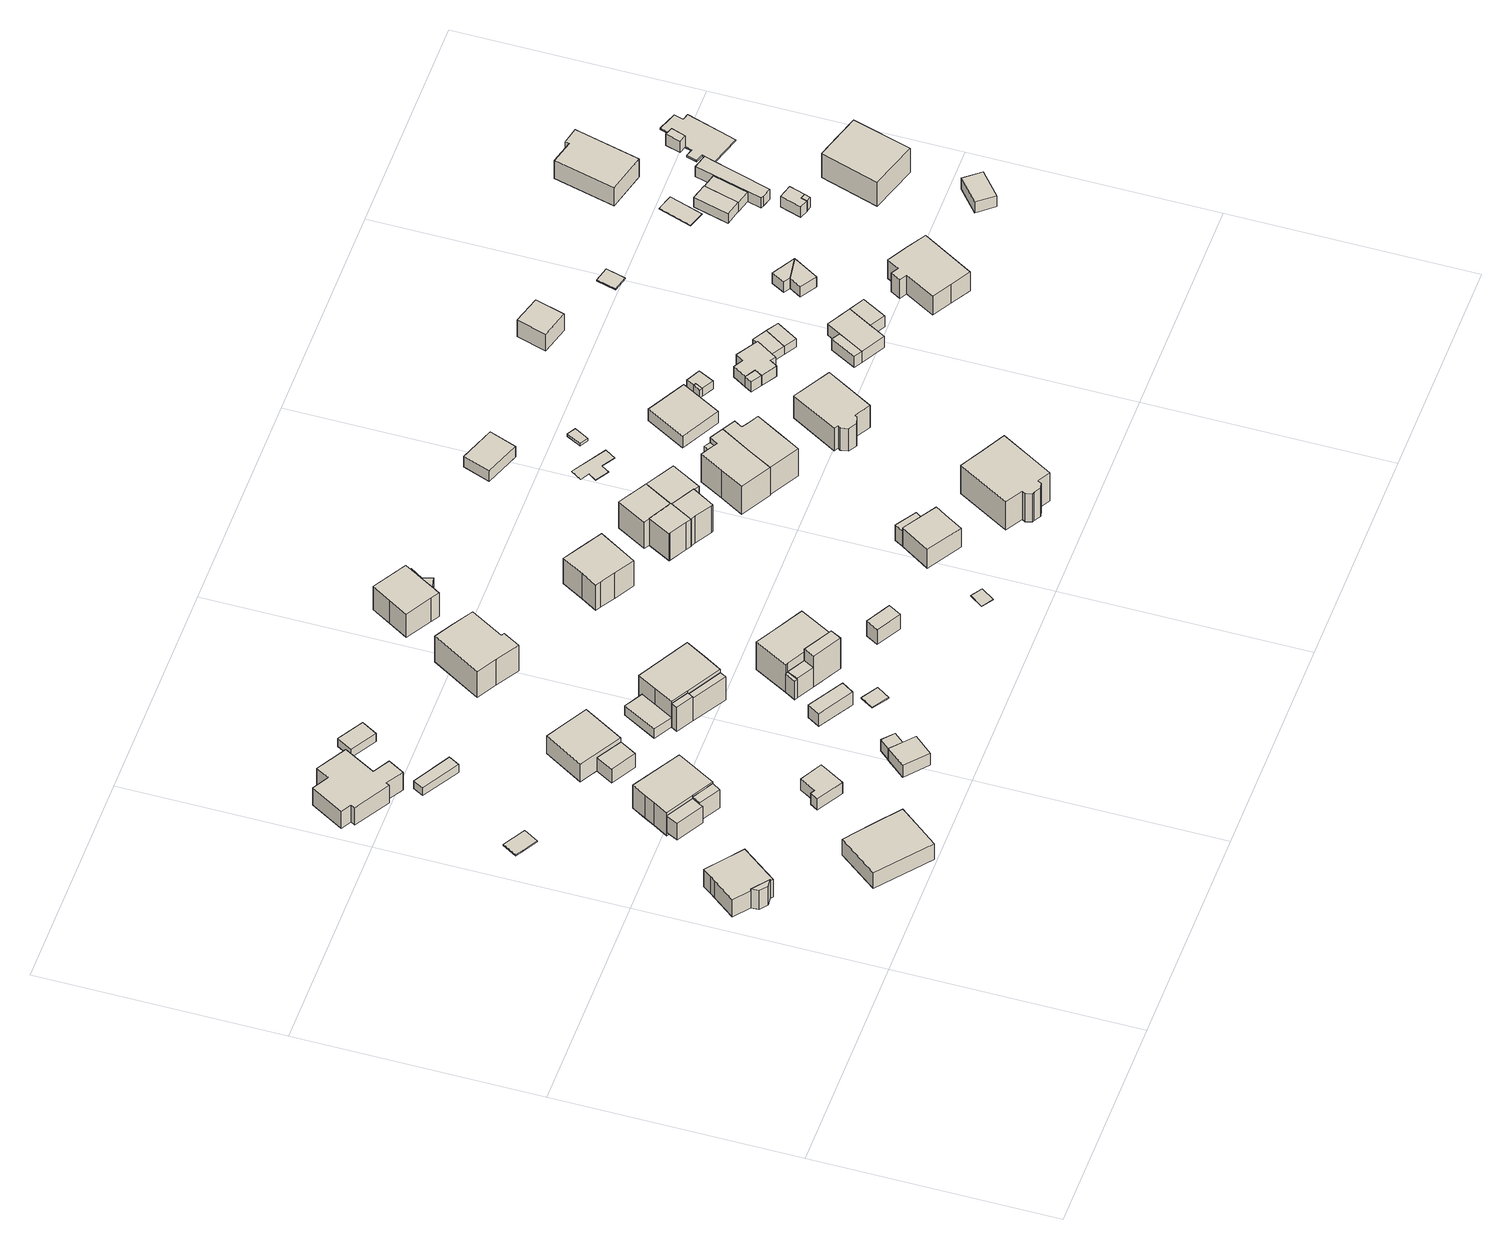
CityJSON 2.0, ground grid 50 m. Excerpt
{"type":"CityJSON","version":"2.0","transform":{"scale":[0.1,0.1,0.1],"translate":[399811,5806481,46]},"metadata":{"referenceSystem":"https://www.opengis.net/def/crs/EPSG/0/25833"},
"CityObjects":{
"building1":{"type":"Building","attributes":{"Gemeindeschluessel":"11000009","function":"31001_1010"},"address":[{"country":"Germany","locality":"Berlin","thoroughfareNumber":"15","thoroughfareName":"Otterstraße"}],"children":["building1-1","building1-2"]},
"building1-1":{"type":"BuildingPart","attributes":{"BezugspunktDach":"2200","measuredHeight":5.59,"storeysAboveGround":2},"parents":["building1"],"geometry":[{"type":"MultiSurface","lod":"1","boundaries":[[[0,1,2,3,4,5,6,7,8]],[[9,10,11,12,13,14,15,16,17]],[[9,17,8,7]],[[10,9,7,6]],[[11,10,6,5]],[[12,11,5,4]],[[13,12,4,3]],[[14,13,3,2]],[[14,2,18,19]],[[17,16,0,8]],[[15,19,18,1]],[[15,1,0,16]]]}]},
"building1-2":{"type":"BuildingPart","attributes":{"BezugspunktDach":"2200","measuredHeight":5.11,"storeysAboveGround":2},"parents":["building1"],"geometry":[{"type":"MultiSurface","lod":"1","boundaries":[[[20,21,22,23]],[[19,24,25,16]],[[18,1,15,19,16,15,1,0,26,23,22]],[[24,19,22,21]],[[25,24,21,20]],[[16,25,20,23]],[[19,15,1,18]],[[26,0,1,15,16]]]}]},
"building2":{"type":"Building","attributes":{"Gemeindeschluessel":"11000009","BezugspunktDach":"2200","function":"31001_1010","measuredHeight":5.03,"storeysAboveGround":1},"address":[{"country":"Germany","locality":"Berlin","thoroughfareNumber":"7","thoroughfareName":"Froschsteg"}],"geometry":[{"type":"Solid","lod":"1","boundaries":[[[[27,28,29,30,31]],[[32,33,34,35,36]],[[32,36,31,30]],[[33,32,30,29]],[[34,33,29,28]],[[35,34,28,27]],[[36,35,27,31]]]]}]},
"building3":{"type":"Building","attributes":{"Gemeindeschluessel":"11000009","BezugspunktDach":"2200","function":"31001_2000","measuredHeight":0.366,"storeysAboveGround":1},"address":[{"country":"Germany","locality":"Berlin","thoroughfareNumber":"12A (1)","thoroughfareName":"Otterstraße"}],"geometry":[{"type":"Solid","lod":"1","boundaries":[[[[37,38,39,40,41]],[[42,43,44,45,46]],[[42,46,41,40]],[[43,42,40,39]],[[44,43,39,38]],[[45,44,38,37]],[[46,45,37,41]]]]}]},
"building4":{"type":"Building","attributes":{"Gemeindeschluessel":"11000009","BezugspunktDach":"2200","function":"51009_1610","measuredHeight":4.56,"storeysAboveGround":0},"address":[{"country":"Germany","locality":"Berlin"}],"geometry":[{"type":"Solid","lod":"1","boundaries":[[[[47,48,49,50,51]],[[52,53,54,55,56]],[[52,56,51,50]],[[53,52,50,49]],[[54,53,49,48]],[[55,54,48,47]],[[56,55,47,51]]]]}]},
"building5":{"type":"Building","attributes":{"Gemeindeschluessel":"11000009","BezugspunktDach":"2200","function":"31001_2000","measuredHeight":5.19,"storeysAboveGround":1},"address":[{"country":"Germany","locality":"Berlin","thoroughfareNumber":"13 (1)","thoroughfareName":"Otterstraße"}],"geometry":[{"type":"Solid","lod":"1","boundaries":[[[[57,58,59,60,61]],[[53,62,63,64,54]],[[53,54,61,60]],[[62,53,60,59]],[[63,62,59,58]],[[64,63,58,57]],[[54,64,57,61]]]]}]},
"building6":{"type":"Building","attributes":{"Gemeindeschluessel":"11000009","BezugspunktDach":"2200","function":"31001_1010","measuredHeight":4.68,"storeysAboveGround":1},"address":[{"country":"Germany","locality":"Berlin","thoroughfareNumber":"8","thoroughfareName":"Otterstraße"}],"geometry":[{"type":"Solid","lod":"1","boundaries":[[[[65,66,67,68,69,70,71,72,73,74,75,76,77]],[[78,79,80,81,82,83,84,85,86,87,88,89,90]],[[78,90,77,76]],[[79,78,76,75]],[[80,79,75,74]],[[81,80,74,73]],[[82,81,73,72]],[[83,82,72,71]],[[84,83,71,70]],[[85,84,70,69]],[[86,85,69,68]],[[87,86,68,67]],[[88,87,67,66]],[[89,88,66,65]],[[90,89,65,77]]]]}]},
"building7":{"type":"Building","attributes":{"Gemeindeschluessel":"11000009","BezugspunktDach":"2200","function":"31001_1010","measuredHeight":6.68,"storeysAboveGround":1},"address":[{"country":"Germany","locality":"Berlin","thoroughfareNumber":"13","thoroughfareName":"Otterstraße"}],"geometry":[{"type":"Solid","lod":"1","boundaries":[[[[91,92,93,94,95,96,97,98,99]],[[100,101,102,103,104,105,106,107,108]],[[100,108,99,98]],[[101,100,98,97]],[[102,101,97,96]],[[103,102,96,95]],[[104,103,95,94]],[[105,104,94,93]],[[106,105,93,92]],[[107,106,92,91]],[[108,107,91,99]]]]}]},
"building8":{"type":"Building","attributes":{"Gemeindeschluessel":"11000009","BezugspunktDach":"2200","function":"31001_2000","measuredHeight":2.97,"storeysAboveGround":1},"address":[{"country":"Germany","locality":"Berlin","thoroughfareNumber":"7 (1)","thoroughfareName":"Froschsteg"}],"geometry":[{"type":"Solid","lod":"1","boundaries":[[[[109,110,111,112,113,114]],[[115,116,117,118,119,120]],[[115,120,114,113]],[[116,115,113,112]],[[117,116,112,111]],[[118,117,111,110]],[[119,118,110,109]],[[120,119,109,114]]]]}]},
"building9":{"type":"Building","attributes":{"Gemeindeschluessel":"11000009","BezugspunktDach":"2200","function":"31001_2000","measuredHeight":2.08,"storeysAboveGround":1},"address":[{"country":"Germany","locality":"Berlin","thoroughfareNumber":"8 (2)","thoroughfareName":"Otterstraße"}],"geometry":[{"type":"Solid","lod":"1","boundaries":[[[[121,122,123,124]],[[125,126,127,128]],[[125,128,124,123]],[[126,125,123,122]],[[127,126,122,121]],[[128,127,121,124]]]]}]},
"building10":{"type":"Building","attributes":{"Gemeindeschluessel":"11000009","function":"31001_1010"},"address":[{"country":"Germany","locality":"Berlin","thoroughfareNumber":"2","thoroughfareName":"Krötengasse"}],"children":["building10-1","building10-2"]},
"building10-1":{"type":"BuildingPart","attributes":{"BezugspunktDach":"2200","measuredHeight":5.6,"storeysAboveGround":1},"parents":["building10"],"geometry":[{"type":"MultiSurface","lod":"1","boundaries":[[[129,130,131,132]],[[133,134,135,136]],[[133,136,132,131]],[[134,133,131,130]],[[135,134,130,129]],[[136,137,138,139,129,132]],[[135,139,138,137]]]}]},
"building10-2":{"type":"BuildingPart","attributes":{"BezugspunktDach":"2200","measuredHeight":3.62,"storeysAboveGround":1},"parents":["building10"],"geometry":[{"type":"MultiSurface","lod":"1","boundaries":[[[140,139,138,141]],[[137,135,142,143]],[[137,143,141,138]],[[142,135,139,140]],[[143,142,140,141]],[[135,137,138,139,144]]]}]},
"building11":{"type":"Building","attributes":{"Gemeindeschluessel":"11000009","BezugspunktDach":"2200","function":"31001_2000","measuredHeight":3.11,"storeysAboveGround":1},"address":[{"country":"Germany","locality":"Berlin","thoroughfareNumber":"9 (1)","thoroughfareName":"Froschsteg"}],"geometry":[{"type":"Solid","lod":"1","boundaries":[[[[145,146,147,148,149]],[[150,151,152,153,154]],[[150,154,149,148]],[[151,150,148,147]],[[152,151,147,146]],[[153,152,146,145]],[[154,153,145,149]]]]}]},
"building12":{"type":"Building","attributes":{"Gemeindeschluessel":"11000009","BezugspunktDach":"2200","function":"31001_2000","measuredHeight":2.26,"storeysAboveGround":1},"address":[{"country":"Germany","locality":"Berlin","thoroughfareNumber":"6 (1)","thoroughfareName":"Otterstraße"}],"geometry":[{"type":"Solid","lod":"1","boundaries":[[[[155,156,157,158]],[[159,160,161,162]],[[159,162,158,157]],[[160,159,157,156]],[[161,160,156,155]],[[162,161,155,158]]]]}]},
"building13":{"type":"Building","attributes":{"Gemeindeschluessel":"11000009","BezugspunktDach":"2200","function":"31001_2000","measuredHeight":3.05,"storeysAboveGround":1},"address":[{"country":"Germany","locality":"Berlin","thoroughfareNumber":"9 (2)","thoroughfareName":"Froschsteg"}],"geometry":[{"type":"Solid","lod":"1","boundaries":[[[[147,163,164,148]],[[165,166,167,168]],[[165,168,148,164]],[[166,165,164,163]],[[167,166,163,147]],[[168,167,147,148]]]]}]},
"building14":{"type":"Building","attributes":{"Gemeindeschluessel":"11000009","BezugspunktDach":"2200","function":"51009_1610","measuredHeight":6.55,"storeysAboveGround":0},"address":[{"country":"Germany","locality":"Berlin"}],"geometry":[{"type":"Solid","lod":"1","boundaries":[[[[169,170,171,172]],[[173,174,175,176]],[[173,176,172,171]],[[174,173,171,170]],[[175,174,170,169]],[[176,175,169,172]]]]}]},
"building15":{"type":"Building","attributes":{"Gemeindeschluessel":"11000009","BezugspunktDach":"2200","function":"31001_2000","measuredHeight":2.5,"storeysAboveGround":1},"address":[{"country":"Germany","locality":"Berlin","thoroughfareNumber":"4 (1)","thoroughfareName":"Krötengasse"}],"geometry":[{"type":"Solid","lod":"1","boundaries":[[[[177,178,179,180]],[[181,182,183,184]],[[181,184,180,179]],[[182,181,179,178]],[[183,182,178,177]],[[184,183,177,180]]]]}]},
"building16":{"type":"Building","attributes":{"Gemeindeschluessel":"11000009","BezugspunktDach":"2200","function":"31001_2000","measuredHeight":3.63,"storeysAboveGround":1},"address":[{"country":"Germany","locality":"Berlin","thoroughfareNumber":"6 (1)","thoroughfareName":"Krötengasse"}],"geometry":[{"type":"Solid","lod":"1","boundaries":[[[[185,186,187,188]],[[189,190,191,192]],[[189,192,188,187]],[[190,189,187,186]],[[191,190,186,185]],[[192,191,185,188]]]]}]},
"building17":{"type":"Building","attributes":{"Gemeindeschluessel":"11000009","function":"31001_1010"},"address":[{"country":"Germany","locality":"Berlin","thoroughfareNumber":"4","thoroughfareName":"Krötengasse"}],"children":["building17-1","building17-2"]},
"building17-1":{"type":"BuildingPart","attributes":{"BezugspunktDach":"2200","measuredHeight":7.89,"storeysAboveGround":2},"parents":["building17"],"geometry":[{"type":"MultiSurface","lod":"1","boundaries":[[[193,194,195,196,197,198,199]],[[200,201,202,203,204,174,173]],[[200,173,199,198]],[[201,200,198,197]],[[202,201,197,196]],[[203,202,196,195]],[[204,203,195,194]],[[205,206,194,193]],[[173,174,193,199]],[[174,204,206,205]]]}]},
"building17-2":{"type":"BuildingPart","attributes":{"BezugspunktDach":"2200","measuredHeight":6.26,"storeysAboveGround":2},"parents":["building17"],"geometry":[{"type":"MultiSurface","lod":"1","boundaries":[[[207,206,205,208]],[[174,204,209,175]],[[174,175,208,205]],[[209,204,206,207]],[[175,209,207,208]],[[204,174,205,206,210]]]}]},
"building18":{"type":"Building","attributes":{"Gemeindeschluessel":"11000009","BezugspunktDach":"2200","function":"31001_2143","measuredHeight":0.158,"storeysAboveGround":1},"address":[{"country":"Germany","locality":"Berlin","thoroughfareNumber":"6 (2)","thoroughfareName":"Krötengasse"}],"geometry":[{"type":"Solid","lod":"1","boundaries":[[[[211,212,213,214]],[[215,216,217,218]],[[215,218,214,213]],[[216,215,213,212]],[[217,216,212,211]],[[218,217,211,214]]]]}]},
"building19":{"type":"Building","attributes":{"Gemeindeschluessel":"11000009","BezugspunktDach":"2200","function":"51009_1610","measuredHeight":4.98,"storeysAboveGround":0},"address":[{"country":"Germany","locality":"Berlin"}],"geometry":[{"type":"Solid","lod":"1","boundaries":[[[[219,220,221,222]],[[223,224,225,226]],[[223,226,222,221]],[[224,223,221,220]],[[225,224,220,219]],[[226,225,219,222]]]]}]},
"building20":{"type":"Building","attributes":{"Gemeindeschluessel":"11000009","BezugspunktDach":"2200","function":"51009_1610","measuredHeight":10.02,"storeysAboveGround":0},"address":[{"country":"Germany","locality":"Berlin"}],"geometry":[{"type":"Solid","lod":"1","boundaries":[[[[227,228,229,230]],[[231,232,233,234]],[[231,234,230,229]],[[232,231,229,228]],[[233,232,228,227]],[[234,233,227,230]]]]}]},
"building21":{"type":"Building","attributes":{"Gemeindeschluessel":"11000009","BezugspunktDach":"2200","function":"31001_1010","measuredHeight":8.37,"storeysAboveGround":1},"address":[{"country":"Germany","locality":"Berlin","thoroughfareNumber":"7","thoroughfareName":"Otterstraße"}],"geometry":[{"type":"Solid","lod":"1","boundaries":[[[[235,236,237,238,239,240,241,242]],[[243,244,245,246,247,248,249,250]],[[243,250,242,241]],[[244,243,241,240]],[[245,244,240,239]],[[246,245,239,238]],[[247,246,238,237]],[[248,247,237,236]],[[249,248,236,235]],[[250,249,235,242]]]]}]},
"building22":{"type":"Building","attributes":{"Gemeindeschluessel":"11000009","function":"31001_1010"},"address":[{"country":"Germany","locality":"Berlin","thoroughfareNumber":"6","thoroughfareName":"Krötengasse"}],"children":["building22-1","building22-2"]},
"building22-1":{"type":"BuildingPart","attributes":{"BezugspunktDach":"2200","measuredHeight":9.52,"storeysAboveGround":2},"parents":["building22"],"geometry":[{"type":"MultiSurface","lod":"1","boundaries":[[[251,252,253,254,255,256,257,258,259,260]],[[261,262,263,264,232,265,266,231,224,223]],[[261,223,260,259]],[[262,261,259,258]],[[263,262,258,257]],[[264,263,257,256]],[[232,264,256,255]],[[265,232,255,254]],[[266,265,254,253]],[[231,266,253,252]],[[267,268,252,251]],[[223,224,251,260]],[[224,231,268,267]]]}]},
"building22-2":{"type":"BuildingPart","attributes":{"BezugspunktDach":"2200","measuredHeight":5.27,"storeysAboveGround":2},"parents":["building22"],"geometry":[{"type":"Solid","lod":"1","boundaries":[[[[269,268,267,270]],[[224,231,234,225]],[[224,225,270,267]],[[234,231,268,269]],[[225,234,269,270]],[[231,224,267,268]]]]}]},
"building23":{"type":"Building","attributes":{"Gemeindeschluessel":"11000009","BezugspunktDach":"2200","function":"31001_1010","measuredHeight":3.96,"storeysAboveGround":1},"address":[{"country":"Germany","locality":"Berlin","thoroughfareNumber":"8","thoroughfareName":"Krötengasse"}],"geometry":[{"type":"Solid","lod":"1","boundaries":[[[[271,272,273,274]],[[275,276,277,278]],[[275,278,274,273]],[[276,275,273,272]],[[277,276,272,271]],[[278,277,271,274]]]]}]},
"building24":{"type":"Building","attributes":{"Gemeindeschluessel":"11000009","function":"31001_1010"},"address":[{"country":"Germany","locality":"Berlin","thoroughfareNumber":"5","thoroughfareName":"Otterstraße"}],"children":["building24-1","building24-2"]},
"building24-1":{"type":"BuildingPart","attributes":{"BezugspunktDach":"2200","measuredHeight":7.93,"storeysAboveGround":1},"parents":["building24"],"geometry":[{"type":"MultiSurface","lod":"1","boundaries":[[[279,280,281,282,283,284,285,286]],[[287,288,289,290,291,292,293,294]],[[287,294,286,285]],[[288,287,285,284]],[[289,288,284,283]],[[295,296,289,283,282]],[[297,295,290,282,281]],[[292,291,281,280]],[[293,292,280,279]],[[294,293,279,286]],[[290,289,296,295]],[[291,290,295,297]]]}]},
"building24-2":{"type":"BuildingPart","attributes":{"BezugspunktDach":"2200","measuredHeight":4.53,"storeysAboveGround":1},"parents":["building24"],"geometry":[{"type":"MultiSurface","lod":"1","boundaries":[[[298,299,300,301,296,297]],[[289,302,303,304,305,291]],[[302,289,296,301]],[[303,302,301,300]],[[304,303,300,299]],[[305,304,299,298]],[[291,305,298,297]],[[290,295,296,289]],[[291,297,295,290]]]}]},
"building25":{"type":"Building","attributes":{"Gemeindeschluessel":"11000009","BezugspunktDach":"2200","function":"31001_2000","measuredHeight":0.12,"storeysAboveGround":1},"address":[{"country":"Germany","locality":"Berlin","thoroughfareNumber":"10 (1)","thoroughfareName":"Krötengasse"}],"geometry":[{"type":"Solid","lod":"1","boundaries":[[[[306,307,308,309]],[[310,311,312,313]],[[310,313,309,308]],[[311,310,308,307]],[[312,311,307,306]],[[313,312,306,309]]]]}]},
"building26":{"type":"Building","attributes":{"Gemeindeschluessel":"11000009","BezugspunktDach":"2200","function":"31001_1010","measuredHeight":8.61,"storeysAboveGround":1},"address":[{"country":"Germany","locality":"Berlin","thoroughfareNumber":"3","thoroughfareName":"Krötengasse"}],"geometry":[{"type":"Solid","lod":"1","boundaries":[[[[314,315,316,317,318,319,320,321]],[[322,323,324,325,326,327,328,329]],[[322,329,321,320]],[[323,322,320,319]],[[324,323,319,318]],[[325,324,318,317]],[[326,325,317,316]],[[327,326,316,315]],[[328,327,315,314]],[[329,328,314,321]]]]}]},
"building27":{"type":"Building","attributes":{"Gemeindeschluessel":"11000009","function":"31001_1010"},"address":[{"country":"Germany","locality":"Berlin","thoroughfareNumber":"10","thoroughfareName":"Krötengasse"}],"children":["building27-1","building27-2"]},
"building27-1":{"type":"BuildingPart","attributes":{"BezugspunktDach":"2200","measuredHeight":6.09,"storeysAboveGround":1},"parents":["building27"],"geometry":[{"type":"MultiSurface","lod":"1","boundaries":[[[330,331,332,333,334]],[[335,336,337,338,339]],[[335,339,334,333]],[[336,340,341,342,335,333,332]],[[337,336,332,331]],[[338,337,331,330]],[[339,338,330,334]],[[335,342,341,340]]]}]},
"building27-2":{"type":"BuildingPart","attributes":{"BezugspunktDach":"2200","measuredHeight":4.1,"storeysAboveGround":1},"parents":["building27"],"geometry":[{"type":"MultiSurface","lod":"1","boundaries":[[[341,343,344,342]],[[345,346,340,335]],[[345,335,342,344]],[[346,345,344,343]],[[340,346,343,341]],[[335,340,341,342,347]]]}]},
"building28":{"type":"Building","attributes":{"Gemeindeschluessel":"11000009","function":"31001_1010"},"address":[{"country":"Germany","locality":"Berlin","thoroughfareNumber":"5","thoroughfareName":"Krötengasse"}],"children":["building28-1","building28-2"]},
"building28-1":{"type":"BuildingPart","attributes":{"BezugspunktDach":"2200","measuredHeight":7.86,"storeysAboveGround":2},"parents":["building28"],"geometry":[{"type":"Solid","lod":"1","boundaries":[[[[348,349,350,351,352]],[[353,354,355,356,357]],[[353,357,352,351]],[[354,353,351,350]],[[355,354,350,349]],[[357,356,348,352]],[[355,349,348,356]]]]}]},
"building28-2":{"type":"BuildingPart","attributes":{"BezugspunktDach":"2200","measuredHeight":7.91,"storeysAboveGround":2},"parents":["building28"],"geometry":[{"type":"MultiSurface","lod":"1","boundaries":[[[358,359,360,361,362,363]],[[356,355,364,365,366,367]],[[356,367,363,362]],[[349,348,356,362,361]],[[364,355,361,360]],[[365,364,360,359]],[[366,365,359,358]],[[367,366,358,363]],[[355,356,348,349]]]}]},
"building29":{"type":"Building","attributes":{"Gemeindeschluessel":"11000009","function":"31001_1010"},"address":[{"country":"Germany","locality":"Berlin","thoroughfareNumber":"7","thoroughfareName":"Krötengasse"}],"children":["building29-1","building29-2"]},
"building29-1":{"type":"BuildingPart","attributes":{"BezugspunktDach":"2200","measuredHeight":7.73,"storeysAboveGround":2},"parents":["building29"],"geometry":[{"type":"Solid","lod":"1","boundaries":[[[[368,369,370,350,371]],[[372,373,374,375,376]],[[372,376,371,350]],[[373,372,350,370]],[[374,373,370,369]],[[375,374,369,368]],[[368,371,376,375]]]]}]},
"building29-2":{"type":"BuildingPart","attributes":{"BezugspunktDach":"2200","measuredHeight":7.8,"storeysAboveGround":2},"parents":["building29"],"geometry":[{"type":"Solid","lod":"1","boundaries":[[[[377,378,379,380,381,360]],[[376,375,382,383,384,385]],[[376,385,360,381]],[[375,376,381,380],[375,368,371,376]],[[382,375,380,379]],[[383,382,379,378]],[[384,383,378,377]],[[385,384,377,360]],[[368,375,376,371]]]]}]},
"building30":{"type":"Building","attributes":{"Gemeindeschluessel":"11000009","BezugspunktDach":"2200","function":"31001_1010","measuredHeight":10.73,"storeysAboveGround":1},"address":[{"country":"Germany","locality":"Berlin","thoroughfareNumber":"12","thoroughfareName":"Krötengasse"}],"geometry":[{"type":"Solid","lod":"1","boundaries":[[[[386,387,388,389,390,391,392,393,394,395,396,397]],[[398,399,400,401,402,403,404,405,406,407,408,409]],[[398,409,397,396]],[[399,398,396,395]],[[400,399,395,394]],[[401,400,394,393]],[[402,401,393,392]],[[403,402,392,391]],[[404,403,391,390]],[[405,404,390,389]],[[406,405,389,388]],[[407,406,388,387]],[[408,407,387,386]],[[409,408,386,397]]]]}]},
"building31":{"type":"Building","attributes":{"Gemeindeschluessel":"11000009","BezugspunktDach":"2200","function":"31001_1010","measuredHeight":10.16,"storeysAboveGround":1},"address":[{"country":"Germany","locality":"Berlin","thoroughfareNumber":"9","thoroughfareName":"Krötengasse"}],"geometry":[{"type":"Solid","lod":"1","boundaries":[[[[410,411,412,413,414,415,416,417,418]],[[419,420,421,422,423,424,425,426,427]],[[419,427,418,417]],[[420,419,417,416]],[[421,420,416,415]],[[422,421,415,414]],[[423,422,414,413]],[[424,423,413,412]],[[425,424,412,411]],[[426,425,411,410]],[[427,426,410,418]]]]}]},
"building32":{"type":"Building","attributes":{"Gemeindeschluessel":"11000009","BezugspunktDach":"2200","function":"51009_1610","measuredHeight":5.08,"storeysAboveGround":0},"address":[{"country":"Germany","locality":"Berlin"}],"geometry":[{"type":"Solid","lod":"1","boundaries":[[[[428,429,430,431]],[[432,433,434,435]],[[432,435,431,430]],[[433,432,430,429]],[[434,433,429,428]],[[435,434,428,431]]]]}]},
"building33":{"type":"Building","attributes":{"Gemeindeschluessel":"11000009","BezugspunktDach":"2200","function":"31001_2000","measuredHeight":2.81,"storeysAboveGround":1},"address":[{"country":"Germany","locality":"Berlin","thoroughfareNumber":"16 (4)","thoroughfareName":"Brigittenweg"}],"geometry":[{"type":"Solid","lod":"1","boundaries":[[[[436,437,438,439]],[[440,441,442,443]],[[440,443,439,438]],[[441,440,438,437]],[[442,441,437,436]],[[443,442,436,439]]]]}]},
"building34":{"type":"Building","attributes":{"Gemeindeschluessel":"11000009","BezugspunktDach":"2200","function":"31001_1010","measuredHeight":0.067,"storeysAboveGround":1},"address":[{"country":"Germany","locality":"Berlin","thoroughfareNumber":"5 (1)","thoroughfareName":"Krötengasse"}],"geometry":[{"type":"Solid","lod":"1","boundaries":[[[[444,445,446,447,448,449,450,451]],[[452,453,454,455,456,457,458,459]],[[452,459,451,450]],[[453,452,450,449]],[[454,453,449,448]],[[455,454,448,447]],[[456,455,447,446]],[[457,456,446,445]],[[458,457,445,444]],[[459,458,444,451]]]]}]},
"building35":{"type":"Building","attributes":{"Gemeindeschluessel":"11000009","BezugspunktDach":"2200","function":"31001_1010","measuredHeight":10.04,"storeysAboveGround":1},"address":[{"country":"Germany","locality":"Berlin","thoroughfareNumber":"9A","thoroughfareName":"Krötengasse"}],"geometry":[{"type":"Solid","lod":"1","boundaries":[[[[460,461,462,463,464,465,412,411,410]],[[466,467,468,469,470,471,472,473,474]],[[466,474,410,411]],[[467,466,411,412]],[[468,467,412,465]],[[469,468,465,464]],[[470,469,464,463]],[[471,470,463,462]],[[472,471,462,461]],[[473,472,461,460]],[[474,473,460,410]]]]}]},
"building36":{"type":"Building","attributes":{"Gemeindeschluessel":"11000009","BezugspunktDach":"2200","function":"51009_1610","measuredHeight":3,"storeysAboveGround":0},"address":[{"country":"Germany","locality":"Berlin"}],"geometry":[{"type":"Solid","lod":"1","boundaries":[[[[475,476,477,478]],[[479,480,481,482]],[[479,482,478,477]],[[480,479,477,476]],[[481,480,476,475]],[[482,481,475,478]]]]}]},
"building37":{"type":"Building","attributes":{"Gemeindeschluessel":"11000009","BezugspunktDach":"2200","function":"31001_2000","measuredHeight":0.699,"storeysAboveGround":1},"address":[{"country":"Germany","locality":"Berlin","thoroughfareNumber":"7 (1)","thoroughfareName":"Krötengasse"}],"geometry":[{"type":"Solid","lod":"1","boundaries":[[[[483,484,485,486]],[[487,488,489,490]],[[487,490,486,485]],[[488,487,485,484]],[[489,488,484,483]],[[490,489,483,486]]]]}]},
"building38":{"type":"Building","attributes":{"Gemeindeschluessel":"11000009","BezugspunktDach":"2200","function":"31001_1313","measuredHeight":3.68,"storeysAboveGround":1},"address":[{"country":"Germany","locality":"Berlin","thoroughfareNumber":"9A (1)","thoroughfareName":"Krötengasse"}],"geometry":[{"type":"Solid","lod":"1","boundaries":[[[[491,492,493,494]],[[495,496,497,498]],[[495,498,494,493]],[[496,495,493,492]],[[497,496,492,491]],[[498,497,491,494]]]]}]},
"building39":{"type":"Building","attributes":{"Gemeindeschluessel":"11000009","BezugspunktDach":"2200","function":"31001_1010","measuredHeight":7.32,"storeysAboveGround":1},"address":[{"country":"Germany","locality":"Berlin","thoroughfareNumber":"11","thoroughfareName":"Krötengasse"}],"geometry":[{"type":"Solid","lod":"1","boundaries":[[[[499,500,501,502,503,504,505,506,507,508,509,510]],[[511,512,513,514,515,516,517,518,519,520,521,522]],[[511,522,510,509]],[[512,511,509,508]],[[513,512,508,507]],[[514,513,507,506]],[[515,514,506,505]],[[516,515,505,504]],[[517,516,504,503]],[[518,517,503,502]],[[519,518,502,501]],[[520,519,501,500]],[[521,520,500,499]],[[522,521,499,510]]]]}]},
"building40":{"type":"Building","attributes":{"Gemeindeschluessel":"11000009","BezugspunktDach":"2200","function":"51009_1610","measuredHeight":2.11,"storeysAboveGround":0},"address":[{"country":"Germany","locality":"Berlin"}],"geometry":[{"type":"Solid","lod":"1","boundaries":[[[[523,524,525,526]],[[527,528,529,530]],[[527,530,526,525]],[[528,527,525,524]],[[529,528,524,523]],[[530,529,523,526]]]]}]},
"building41":{"type":"Building","attributes":{"Gemeindeschluessel":"11000009","BezugspunktDach":"2200","function":"31001_2723","measuredHeight":2.12,"storeysAboveGround":1},"address":[{"country":"Germany","locality":"Berlin","thoroughfareNumber":"9A (2)","thoroughfareName":"Krötengasse"}],"geometry":[{"type":"Solid","lod":"1","boundaries":[[[[531,532,533,525,524,523]],[[528,527,534,535,536,529]],[[528,529,523,524]],[[527,528,524,525]],[[534,527,525,533]],[[535,534,533,532]],[[536,535,532,531]],[[529,536,531,523]]]]}]},
"building42":{"type":"Building","attributes":{"Gemeindeschluessel":"11000009","BezugspunktDach":"2200","function":"51009_1610","measuredHeight":2.71,"storeysAboveGround":0},"address":[{"country":"Germany","locality":"Berlin"}],"geometry":[{"type":"Solid","lod":"1","boundaries":[[[[537,538,539,540]],[[541,542,543,544]],[[541,544,540,539]],[[542,541,539,538]],[[543,542,538,537]],[[544,543,537,540]]]]}]},
"building43":{"type":"Building","attributes":{"Gemeindeschluessel":"11000009","BezugspunktDach":"2200","function":"31001_1010","measuredHeight":3.4,"storeysAboveGround":1},"address":[{"country":"Germany","locality":"Berlin","thoroughfareNumber":"11 (1)","thoroughfareName":"Krötengasse"}],"geometry":[{"type":"Solid","lod":"1","boundaries":[[[[545,546,547,548,549,550,551,552,553,554,555]],[[556,557,558,559,560,561,562,563,543,542,541]],[[556,541,555,554]],[[557,556,554,553]],[[558,557,553,552]],[[559,558,552,551]],[[560,559,551,550]],[[561,560,550,549]],[[562,561,549,548]],[[563,562,548,547]],[[543,563,547,546]],[[542,543,546,545]],[[541,542,545,555]]]]}]},
"building44":{"type":"Building","attributes":{"Gemeindeschluessel":"11000009","BezugspunktDach":"2200","function":"51009_1610","measuredHeight":2.16,"storeysAboveGround":0},"address":[{"country":"Germany","locality":"Berlin"}],"geometry":[{"type":"Solid","lod":"1","boundaries":[[[[564,565,566,567,568]],[[559,569,570,571,560]],[[559,560,568,567]],[[569,559,567,566]],[[570,569,566,565]],[[571,570,565,564]],[[560,571,564,568]]]]}]},
"building45":{"type":"Building","attributes":{"Gemeindeschluessel":"11000009","BezugspunktDach":"2200","function":"31001_2000","measuredHeight":2.14,"storeysAboveGround":1},"address":[{"country":"Germany","locality":"Berlin","thoroughfareNumber":"11 (2)","thoroughfareName":"Krötengasse"}],"geometry":[{"type":"Solid","lod":"1","boundaries":[[[[572,573,565,564]],[[570,574,575,571]],[[570,571,564,565]],[[574,570,565,573]],[[575,574,573,572]],[[571,575,572,564]]]]}]},
"building46":{"type":"Building","attributes":{"Gemeindeschluessel":"11000009","BezugspunktDach":"2200","function":"31001_2000","measuredHeight":5.87,"storeysAboveGround":1},"address":[{"country":"Germany","locality":"Berlin","thoroughfareNumber":"20 (1)","thoroughfareName":"Brigittenweg"}],"geometry":[{"type":"Solid","lod":"1","boundaries":[[[[576,577,578,579]],[[580,581,582,583]],[[580,583,579,578]],[[581,580,578,577]],[[582,581,577,576]],[[583,582,576,579]]]]}]},
"building47":{"type":"Building","attributes":{"Gemeindeschluessel":"11000009","function":"31001_1010"},"address":[{"country":"Germany","locality":"Berlin","thoroughfareNumber":"13","thoroughfareName":"Krötengasse"}],"children":["building47-1","building47-2","building47-3"]},
"building47-1":{"type":"BuildingPart","attributes":{"BezugspunktDach":"2200","measuredHeight":3,"storeysAboveGround":1},"parents":["building47"],"geometry":[{"type":"MultiSurface","lod":"1","boundaries":[[[584,585,586,587]],[[588,589,590,591]],[[588,592,593,586]],[[589,588,586,585]],[[590,594,595,584]],[[591,590,584,587]],[[591,587,593,592]],[[589,585,595,594]]]}]},
"building47-2":{"type":"BuildingPart","attributes":{"BezugspunktDach":"2200","measuredHeight":3,"storeysAboveGround":1},"parents":["building47"],"geometry":[{"type":"Solid","lod":"1","boundaries":[[[[596,597,585,595]],[[589,598,599,594]],[[598,589,585,597]],[[599,598,597,596]],[[594,599,596,595]],[[589,594,595,585]]]]}]},
"building47-3":{"type":"BuildingPart","attributes":{"BezugspunktDach":"2200","measuredHeight":3,"storeysAboveGround":1},"parents":["building47"],"geometry":[{"type":"Solid","lod":"1","boundaries":[[[[587,593,600,601]],[[602,592,591,603]],[[602,603,601,600]],[[592,602,600,593]],[[603,591,587,601]],[[591,592,593,587]]]]}]},
"building48":{"type":"Building","attributes":{"Gemeindeschluessel":"11000009","BezugspunktDach":"2200","function":"31001_2000","measuredHeight":0.219,"storeysAboveGround":1},"address":[{"country":"Germany","locality":"Berlin","thoroughfareNumber":"22 (3)","thoroughfareName":"Brigittenweg"}],"geometry":[{"type":"Solid","lod":"1","boundaries":[[[[604,605,606,607]],[[608,609,610,611]],[[608,611,607,606]],[[609,608,606,605]],[[610,609,605,604]],[[611,610,604,607]]]]}]},
"building49":{"type":"Building","attributes":{"Gemeindeschluessel":"11000009","BezugspunktDach":"2200","function":"31001_1010","measuredHeight":5.78,"storeysAboveGround":1},"address":[{"country":"Germany","locality":"Berlin","thoroughfareNumber":"15","thoroughfareName":"Krötengasse"}],"geometry":[{"type":"Solid","lod":"1","boundaries":[[[[612,613,614,615,616,617,618,619,620,621]],[[622,623,624,625,626,627,628,629,630,631]],[[622,631,621,620]],[[623,622,620,619]],[[624,623,619,618]],[[625,624,618,617]],[[626,625,617,616]],[[627,626,616,615]],[[628,627,615,614]],[[629,628,614,613]],[[630,629,613,612]],[[631,630,612,621]]]]}]},
"building50":{"type":"Building","attributes":{"Gemeindeschluessel":"11000009","function":"31001_1312"},"address":[{"country":"Germany","locality":"Berlin","thoroughfareNumber":"13 (1)","thoroughfareName":"Krötengasse"}],"children":["building50-1","building50-2"]},
"building50-1":{"type":"BuildingPart","attributes":{"BezugspunktDach":"2200","measuredHeight":2.8,"storeysAboveGround":1},"parents":["building50"],"geometry":[{"type":"Solid","lod":"1","boundaries":[[[[632,633,634,635]],[[636,637,638,639]],[[636,639,635,634]],[[638,637,633,632]],[[639,638,632,635]],[[637,636,634,633]]]]}]},
"building50-2":{"type":"BuildingPart","attributes":{"BezugspunktDach":"2200","measuredHeight":2.84,"storeysAboveGround":1},"parents":["building50"],"geometry":[{"type":"MultiSurface","lod":"1","boundaries":[[[640,641,642,643]],[[644,637,636,645]],[[644,645,643,642]],[[637,644,642,641]],[[634,633,641,640]],[[645,636,640,643]],[[636,637,633,634]]]}]},
"building51":{"type":"Building","attributes":{"Gemeindeschluessel":"11000009","BezugspunktDach":"2200","function":"31001_2000","measuredHeight":0.087,"storeysAboveGround":1},"address":[{"country":"Germany","locality":"Berlin","thoroughfareNumber":"24 (1)","thoroughfareName":"Brigittenweg"}],"geometry":[{"type":"Solid","lod":"1","boundaries":[[[[646,647,648,649]],[[650,651,652,653]],[[650,653,649,648]],[[651,650,648,647]],[[652,651,647,646]],[[653,652,646,649]]]]}]},
"building52":{"type":"Building","attributes":{"Gemeindeschluessel":"11000009","BezugspunktDach":"2200","function":"51009_1610","measuredHeight":2.86,"storeysAboveGround":0},"address":[{"country":"Germany","locality":"Berlin"}],"geometry":[{"type":"Solid","lod":"1","boundaries":[[[[654,655,656,657]],[[658,659,660,661]],[[658,661,657,656]],[[659,658,656,655]],[[660,659,655,654]],[[661,660,654,657]]]]}]},
"building53":{"type":"Building","attributes":{"Gemeindeschluessel":"11000009","BezugspunktDach":"2200","function":"51009_1610","measuredHeight":2.71,"storeysAboveGround":0},"address":[{"country":"Germany","locality":"Berlin"}],"geometry":[{"type":"Solid","lod":"1","boundaries":[[[[662,663,664,665]],[[666,667,668,669]],[[666,669,665,664]],[[667,666,664,663]],[[668,667,663,662]],[[669,668,662,665]]]]}]},
"building54":{"type":"Building","attributes":{"Gemeindeschluessel":"11000009","BezugspunktDach":"2200","function":"31001_2000","measuredHeight":2.72,"storeysAboveGround":1},"address":[{"country":"Germany","locality":"Berlin","thoroughfareNumber":"40 (2)","thoroughfareName":"Blindschleichengang"}],"geometry":[{"type":"Solid","lod":"1","boundaries":[[[[665,664,663,670,671,672]],[[673,674,675,676,677,678]],[[673,678,672,671]],[[674,673,671,670]],[[675,674,670,663]],[[676,675,663,664]],[[677,676,664,665]],[[678,677,665,672]]]]}]},
"building55":{"type":"Building","attributes":{"Gemeindeschluessel":"11000009","BezugspunktDach":"2200","function":"31001_2143","measuredHeight":2.38,"storeysAboveGround":1},"address":[{"country":"Germany","locality":"Berlin","thoroughfareNumber":"24 (2)","thoroughfareName":"Brigittenweg"}],"geometry":[{"type":"Solid","lod":"1","boundaries":[[[[679,680,681,682]],[[683,684,685,686]],[[683,686,682,681]],[[684,683,681,680]],[[685,684,680,679]],[[686,685,679,682]]]]}]},
"building56":{"type":"Building","attributes":{"Gemeindeschluessel":"11000009","BezugspunktDach":"2200","function":"31001_2000","measuredHeight":2.87,"storeysAboveGround":1},"address":[{"country":"Germany","locality":"Berlin","thoroughfareNumber":"15 (1)","thoroughfareName":"Krötengasse"}],"geometry":[{"type":"Solid","lod":"1","boundaries":[[[[687,688,689,690]],[[691,692,693,694]],[[691,694,690,689]],[[692,691,689,688]],[[693,692,688,687]],[[694,693,687,690]]]]}]},
"building57":{"type":"Building","attributes":{"Gemeindeschluessel":"11000009","BezugspunktDach":"2200","function":"31001_2143","measuredHeight":2.76,"storeysAboveGround":1},"address":[{"country":"Germany","locality":"Berlin","thoroughfareNumber":"26 (2)","thoroughfareName":"Brigittenweg"}],"geometry":[{"type":"Solid","lod":"1","boundaries":[[[[695,696,697,698,699,700,701]],[[702,703,704,705,706,707,708]],[[702,708,701,700]],[[703,702,700,699]],[[704,703,699,698]],[[705,704,698,697]],[[706,705,697,696]],[[707,706,696,695]],[[708,707,695,701]]]]}]},
"building58":{"type":"Building","attributes":{"Gemeindeschluessel":"11000009","BezugspunktDach":"2200","function":"31001_1010","measuredHeight":4.82,"storeysAboveGround":1},"address":[{"country":"Germany","locality":"Berlin","thoroughfareNumber":"24","thoroughfareName":"Brigittenweg"}],"geometry":[{"type":"Solid","lod":"1","boundaries":[[[[709,710,711,712,713,714,715]],[[716,717,718,719,720,721,722]],[[716,722,715,714]],[[717,716,714,713]],[[718,717,713,712]],[[719,718,712,711]],[[720,719,711,710]],[[721,720,710,709]],[[722,721,709,715]]]]}]},
"building59":{"type":"Building","attributes":{"Gemeindeschluessel":"11000009","BezugspunktDach":"2200","function":"31001_1010","measuredHeight":9.07,"storeysAboveGround":1},"address":[{"country":"Germany","locality":"Berlin","thoroughfareNumber":"40","thoroughfareName":"Blindschleichengang"}],"geometry":[{"type":"Solid","lod":"1","boundaries":[[[[723,724,725,726,727]],[[728,729,730,731,732]],[[728,732,727,726]],[[729,728,726,725]],[[730,729,725,724]],[[731,730,724,723]],[[732,731,723,727]]]]}]},
"building60":{"type":"Building","attributes":{"Gemeindeschluessel":"11000009","BezugspunktDach":"2200","function":"51009_1610","measuredHeight":3,"storeysAboveGround":0},"address":[{"country":"Germany","locality":"Berlin"}],"geometry":[{"type":"Solid","lod":"1","boundaries":[[[[733,734,735,736]],[[737,738,739,740]],[[737,740,736,735]],[[738,737,735,734]],[[739,738,734,733]],[[740,739,733,736]]]]}]},
"building61":{"type":"Building","attributes":{"Gemeindeschluessel":"11000009","BezugspunktDach":"2200","function":"31001_1010","measuredHeight":0.236,"storeysAboveGround":1},"address":[{"country":"Germany","locality":"Berlin","thoroughfareNumber":"26","thoroughfareName":"Brigittenweg"}],"geometry":[{"type":"Solid","lod":"1","boundaries":[[[[741,742,743,744,745,746,747,748,749,750,751,752,753,754]],[[755,756,757,758,759,760,761,762,763,764,765,766,767,768]],[[755,768,754,753]],[[756,755,753,752]],[[757,756,752,751]],[[758,757,751,750]],[[759,758,750,749]],[[760,759,749,748]],[[761,760,748,747]],[[762,761,747,746]],[[763,762,746,745]],[[764,763,745,744]],[[765,764,744,743]],[[766,765,743,742]],[[767,766,742,741]],[[768,767,741,754]]]]}]}
},
"vertices":[
[60,287,58],[64,284,58],[100,256,58],[157,330,58],[121,358,58],[85,386,58],[72,368,58],[64,358,58],[28,312,58],[64,358,12],[72,368,12],[85,386,12],[121,358,12],[157,330,12],[100,256,12],[64,284,12],[60,287,12],[28,312,12],[95,260,58],[95,260,12],
[62,271,63],[77,258,63],[95,260,63],[60,287,63],[77,258,12],[62,271,12],[60,287,50],
[281,3,54],[346,85,54],[293,127,54],[239,168,54],[176,87,54],[239,168,12],[293,127,12],[346,85,12],[281,3,12],[176,87,12],
[62,727,22],[91,710,22],[109,740,22],[63,767,22],[45,737,22],[63,767,19],[109,740,19],[91,710,19],[62,727,19],[45,737,19],
[232,435,62],[235,442,62],[245,459,62],[189,491,62],[177,467,62],[189,491,17],[245,459,17],[235,442,17],[232,435,17],[177,467,17],
[278,417,66],[289,434,66],[267,447,66],[245,459,66],[235,442,66],[267,447,17],[289,434,17],[278,417,17],
[31,1051,68],[26,1042,68],[99,999,68],[103,1006,68],[138,985,68],[157,1018,68],[123,1038,68],[144,1075,68],[160,1103,68],[99,1139,68],[83,1112,68],[50,1131,68],[10,1063,68],[50,1131,21],[83,1112,21],[99,1139,21],[160,1103,21],[144,1075,21],[123,1038,21],[157,1018,21],[138,985,21],[103,1006,21],[99,999,21],[26,1042,21],[31,1051,21],[10,1063,21],
[245,459,70],[289,434,70],[306,464,70],[318,484,70],[335,514,70],[236,572,70],[219,542,70],[207,521,70],[189,491,70],[207,521,8],[219,542,8],[236,572,8],[335,514,8],[318,484,8],[306,464,8],[289,434,8],[245,459,8],[189,491,8],
[384,214,45],[414,265,45],[368,290,45],[349,256,45],[340,261,45],[330,245,45],[340,261,15],[349,256,15],[368,290,15],[414,265,15],[384,214,15],[330,245,15],
[211,901,42],[224,923,42],[147,967,42],[135,946,42],[147,967,21],[224,923,21],[211,901,21],[135,946,21],
[347,631,64],[396,714,64],[310,763,64],[261,682,64],[310,763,17],[396,714,17],[347,631,17],[261,682,17],[296,661,17],[296,661,54],[347,631,54],
[327,597,54],[276,626,54],[327,597,17],[276,626,17],[347,631,48],
[504,83,44],[537,121,44],[515,140,44],[492,160,44],[459,122,44],[492,160,12],[515,140,12],[537,121,12],[504,83,12],[459,122,12],
[236,1069,45],[255,1101,45],[203,1132,45],[184,1100,45],[203,1132,23],[255,1101,23],[236,1069,23],[184,1100,23],
[532,160,44],[509,180,44],[509,180,13],[532,160,13],[515,140,13],[492,160,13],
[472,532,80],[479,544,80],[445,564,80],[438,552,80],[445,564,15],[479,544,15],[472,532,15],[438,552,15],
[445,564,41],[485,634,41],[447,656,41],[408,586,41],[447,656,16],[485,634,16],[445,564,16],[408,586,16],
[603,265,48],[619,290,48],[547,333,48],[532,308,48],[547,333,14],[619,290,14],[603,265,14],[532,308,14],
[479,544,85],[549,504,85],[572,543,85],[595,583,85],[489,642,85],[467,603,85],[445,564,85],[467,603,15],[489,642,15],[595,583,15],[572,543,15],[549,504,15],[479,544,77],[549,504,77],
[542,491,77],[472,532,77],[542,491,15],[549,504,23],
[639,207,16],[657,234,16],[623,255,16],[606,228,16],[623,255,14],[657,234,14],[639,207,14],[606,228,14],
[586,367,66],[598,389,66],[593,392,66],[580,370,66],[593,392,16],[598,389,16],[586,367,16],[580,370,16],
[681,314,98],[693,336,98],[634,369,98],[622,347,98],[634,369,16],[693,336,16],[681,314,16],[622,347,16],
[446,904,85],[493,876,85],[513,911,85],[507,914,85],[547,983,85],[507,1007,85],[467,1030,85],[405,928,85],[467,1030,16],[507,1007,16],[547,983,16],[507,914,16],[513,911,16],[493,876,16],[446,904,16],[405,928,16],
[598,389,90],[634,369,90],[636,368,90],[650,360,90],[693,336,90],[731,405,90],[688,429,90],[674,437,90],[631,461,90],[593,392,90],[631,461,16],[674,437,16],[688,429,16],[731,405,16],[650,360,16],[636,368,16],[598,389,68],[634,369,68],
[622,347,68],[586,367,68],
[810,240,55],[825,266,55],[775,294,55],[760,269,55],[775,294,15],[825,266,15],[810,240,15],[760,269,15],
[560,1067,81],[576,1057,81],[586,1073,81],[600,1097,81],[624,1137,81],[555,1178,81],[531,1138,81],[507,1098,81],[531,1138,18],[555,1178,18],[624,1137,18],[600,1097,18],[586,1073,18],[576,1057,18],[560,1067,18],[507,1098,18],[600,1097,64],[624,1137,64],[586,1073,64],
[603,1078,64],[624,1083,64],[618,1104,64],[634,1130,64],[634,1130,18],[618,1104,18],[624,1083,18],[603,1078,18],
[934,100,15],[953,128,15],[930,143,15],[911,115,15],[930,143,14],[953,128,14],[934,100,14],[911,115,14],
[702,785,73],[731,767,73],[771,743,73],[818,821,73],[777,845,73],[737,869,73],[711,824,73],[691,791,73],[711,824,5],[737,869,5],[777,845,5],[818,821,5],[771,743,5],[731,767,5],[702,785,5],[691,791,5],
[1041,197,66],[1059,227,66],[1078,257,66],[1009,300,66],[971,240,66],[1009,300,15],[1078,257,15],[1059,227,15],[1041,197,15],[971,240,15],[1051,274,15],[1051,274,56],[1009,300,56],
[1062,291,56],[1020,318,56],[1020,318,15],[1062,291,15],[1009,300,21],
[872,746,82],[920,720,82],[954,779,82],[896,813,82],[861,752,82],[896,813,11],[954,779,11],[920,720,11],[872,746,11],[861,752,11],
[848,698,84],[883,678,84],[893,672,84],[920,720,84],[872,746,84],[846,699,84],[893,672,11],[883,678,11],[848,698,11],[846,699,11],
[967,691,82],[978,684,82],[1013,745,82],[919,718,82],[954,779,12],[1013,745,12],[978,684,12],[967,691,12],[919,718,12],
[903,667,84],[937,646,84],[940,645,84],[967,691,84],[919,718,84],[940,645,12],[937,646,12],[903,667,12],[893,672,12],
[1150,114,82],[1146,107,82],[1150,94,82],[1154,92,82],[1168,84,82],[1180,87,82],[1184,95,82],[1210,80,82],[1273,189,82],[1225,215,82],[1177,242,82],[1115,135,82],[1177,242,6],[1225,215,6],[1273,189,6],[1210,80,6],[1184,95,6],[1180,87,6],[1168,84,6],[1154,92,6],[1150,94,6],[1146,107,6],[1150,114,6],[1115,135,6],
[1069,576,76],[1096,624,76],[1134,689,76],[1107,704,76],[1097,687,76],[1084,695,76],[1062,707,76],[1035,659,76],[1007,611,76],[1035,659,1],[1062,707,1],[1084,695,1],[1097,687,1],[1107,704,1],[1134,689,1],[1096,624,1],[1069,576,1],[1007,611,1],
[1097,687,63],[1107,704,63],[1094,712,63],[1084,695,63],[1094,712,12],[1107,704,12],[1097,687,12],[1084,695,12],
[1005,1048,42],[1026,1104,42],[952,1131,42],[931,1075,42],[952,1131,14],[1026,1104,14],[1005,1048,14],[931,1075,14],
[1010,907,10],[999,891,10],[1025,874,10],[1036,891,10],[1062,874,10],[1076,896,10],[1006,940,10],[992,918,10],[1006,940,9],[1076,896,9],[1062,874,9],[1036,891,9],[1025,874,9],[999,891,9],[1010,907,9],[992,918,9],
[1130,541,76],[1157,589,76],[1185,637,76],[1163,649,76],[1150,657,76],[1160,674,76],[1096,624,3],[1134,689,3],[1160,674,3],[1150,657,3],[1163,649,3],[1185,637,3],[1157,589,3],[1130,541,3],[1069,576,3],
[1163,649,44],[1173,666,44],[1160,674,44],[1150,657,44],[1160,674,14],[1173,666,14],[1163,649,14],[1150,657,14],
[1087,935,18],[1103,964,18],[1086,974,18],[1070,944,18],[1086,974,11],[1103,964,11],[1087,935,11],[1070,944,11],
[1203,720,43],[1248,801,43],[1169,844,43],[1123,763,43],[1169,844,12],[1248,801,12],[1203,720,12],[1123,763,12],
[1210,490,73],[1206,485,73],[1209,469,73],[1226,459,73],[1233,461,73],[1242,464,73],[1245,469,73],[1277,450,73],[1333,547,73],[1295,569,73],[1257,591,73],[1201,495,73],[1257,591,13],[1295,569,13],[1333,547,13],[1277,450,13],[1245,469,13],[1242,464,13],[1233,461,13],[1226,459,13],[1209,469,13],[1206,485,13],[1210,490,13],[1201,495,13],
[1257,768,34],[1265,783,34],[1260,786,34],[1251,771,34],[1260,786,13],[1265,783,13],[1257,768,13],[1251,771,13],
[1281,755,34],[1297,787,34],[1268,802,34],[1268,802,13],[1297,787,13],[1281,755,13],
[1317,673,39],[1326,688,39],[1305,701,39],[1296,686,39],[1305,701,12],[1326,688,12],[1317,673,12],[1296,686,12],
[1326,688,40],[1317,673,40],[1348,654,40],[1357,669,40],[1368,662,40],[1376,674,40],[1396,706,40],[1352,733,40],[1342,717,40],[1322,728,40],[1305,701,40],[1322,728,12],[1342,717,12],[1352,733,12],[1396,706,12],[1376,674,12],[1368,662,12],[1357,669,12],[1348,654,12],
[1404,657,34],[1432,701,34],[1403,718,34],[1396,706,34],[1376,674,34],[1403,718,12],[1432,701,12],[1404,657,12],
[1429,642,34],[1456,686,34],[1456,686,12],[1429,642,12],
[1333,1060,61],[1351,1121,61],[1292,1138,61],[1274,1077,61],[1292,1138,16],[1351,1121,16],[1333,1060,16],[1274,1077,16],
[1477,487,43],[1523,569,43],[1475,596,43],[1429,514,43],[1475,596,13],[1523,569,13],[1477,487,13],[1429,514,13],[1458,567,13],[1458,567,43],[1495,520,13],[1495,520,43],
[1526,502,43],[1554,552,43],[1554,552,13],[1526,502,13],
[1441,577,43],[1412,524,43],[1441,577,13],[1412,524,13],
[1492,993,18],[1503,1034,18],[1471,1042,18],[1460,1001,18],[1471,1042,16],[1503,1034,16],[1492,993,16],[1460,1001,16],
[1620,404,65],[1660,380,65],[1723,487,65],[1683,511,65],[1643,534,65],[1628,509,65],[1613,518,65],[1601,497,65],[1616,489,65],[1580,427,65],[1616,489,15],[1601,497,15],[1613,518,15],[1628,509,15],[1643,534,15],[1683,511,15],[1723,487,15],[1660,380,15],[1620,404,15],[1580,427,15],
[1584,653,40],[1615,705,40],[1565,698,40],[1550,673,40],[1565,698,13],[1615,705,13],[1584,653,13],[1550,673,13],
[1565,698,41],[1615,705,41],[1567,733,41],[1552,706,41],[1567,733,13],[1552,706,13],
[1688,908,19],[1711,977,19],[1677,988,19],[1654,919,19],[1677,988,18],[1711,977,18],[1688,908,18],[1654,919,18],
[1716,847,42],[1736,920,42],[1702,929,42],[1682,856,42],[1702,929,17],[1736,920,17],[1716,847,17],[1682,856,17],
[1770,725,41],[1774,737,41],[1763,741,41],[1759,728,41],[1763,741,14],[1774,737,14],[1770,725,14],[1759,728,14],
[1784,770,41],[1755,778,41],[1741,734,41],[1755,778,13],[1784,770,13],[1774,737,13],[1763,741,13],[1759,728,13],[1741,734,13],
[1747,839,40],[1767,912,40],[1736,920,40],[1716,847,40],[1736,920,16],[1767,912,16],[1747,839,16],[1716,847,16],
[1874,398,47],[1924,440,47],[1896,474,47],[1846,432,47],[1896,474,18],[1924,440,18],[1874,398,18],[1846,432,18],
[1746,808,42],[1765,802,42],[1807,942,42],[1777,950,42],[1767,912,42],[1747,839,42],[1739,810,42],[1747,839,15],[1767,912,15],[1777,950,15],[1807,942,15],[1765,802,15],[1746,808,15],[1739,810,15],
[1737,1046,72],[1769,1172,72],[1771,1181,72],[1736,1189,72],[1734,1180,72],[1685,1193,72],[1653,1067,72],[1685,1193,24],[1734,1180,24],[1736,1189,24],[1771,1181,24],[1769,1172,24],[1737,1046,24],[1653,1067,24],
[1909,577,80],[1945,698,80],[1896,713,80],[1847,728,80],[1809,608,80],[1847,728,15],[1896,713,15],[1945,698,15],[1909,577,15],[1809,608,15],
[1838,989,50],[1848,1019,50],[1831,1025,50],[1822,994,50],[1831,1025,20],[1848,1019,20],[1838,989,20],[1822,994,20],
[1827,953,21],[1818,926,21],[1883,906,21],[1916,1010,21],[1902,1014,21],[1908,1033,21],[1868,1047,21],[1861,1027,21],[1851,1031,21],[1848,1019,21],[1838,989,21],[1834,975,21],[1817,980,21],[1811,958,21],[1817,980,18],[1834,975,18],[1838,989,18],[1848,1019,18],[1851,1031,18],[1861,1027,18],[1868,1047,18],[1908,1033,18],[1902,1014,18],[1916,1010,18],[1883,906,18],[1818,926,18],[1827,953,18],[1811,958,18]
]}
